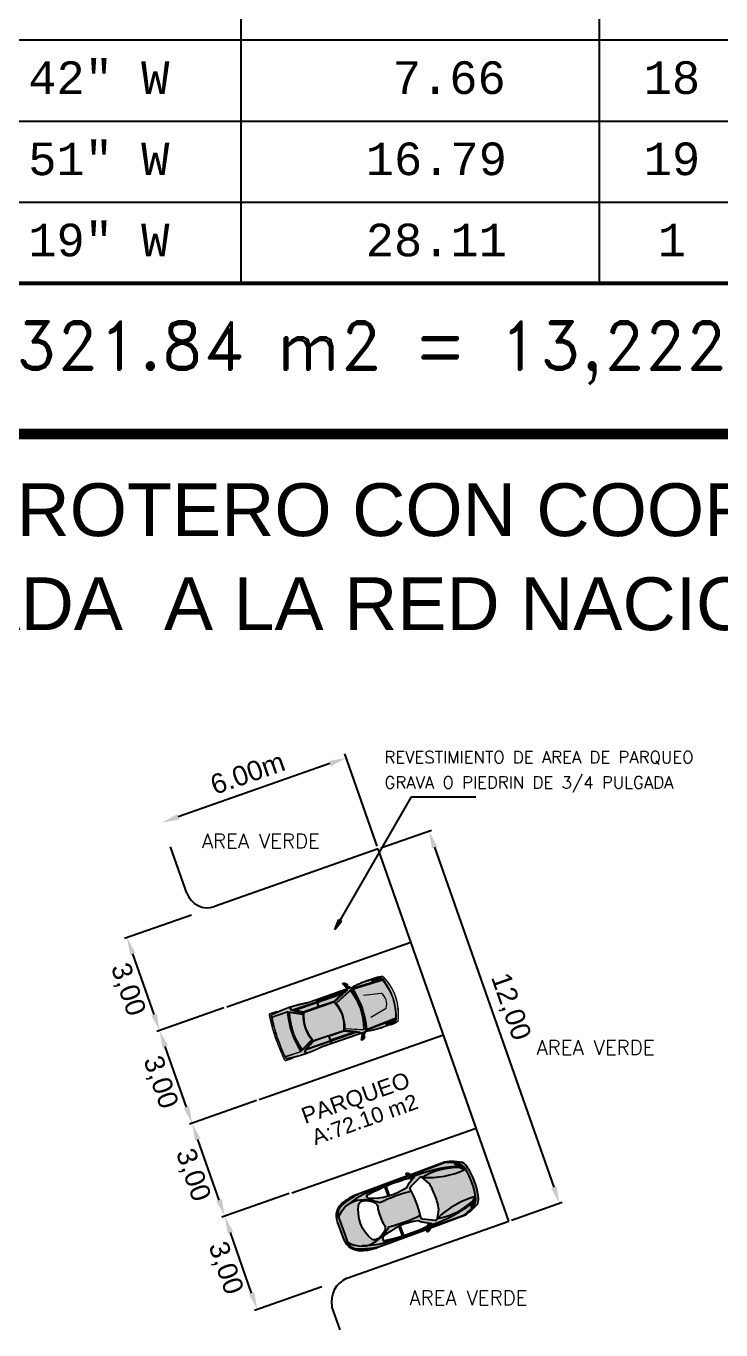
# Model space of a CAD drawing. Header units: millimetres. Extents: x 603733 to 1211550, y 1310999 to 2622648.
# Drawn here: x 604566.6 to 604596.5, y 1311079.4 to 1311135.4 of the extents above; entities that cross this region are included whole.
import ezdxf
from ezdxf.enums import TextEntityAlignment as Align

# ---------------------------------------------------------------- set-up
doc = ezdxf.new("R2010")
doc.units = ezdxf.units.MM
for name, color, linetype in [('acera', 8, 'Continuous'), ('BOULEVARD', 3, 'Continuous'), ('CVL_CUADCON', 1, 'Continuous'), ('CVL_CUADCON_LIN', 8, 'Continuous'), ('CVL_CUADCON_TIT', 1, 'Continuous'), ('CVL_CUADCON_TX', 2, 'Continuous'), ('P35', 3, 'Continuous')]:
    doc.layers.add(name, color=color, linetype=linetype)
doc.layers.add('CARRO', color=7, linetype='Continuous', lineweight=18)
doc.styles.add('HUECA1', font='HUECA1.shx')
doc.styles.add('MONOTXT4', font='MONOTXT4.shx')
doc.styles.add('PI', font='arial.ttf', dxfattribs={"height": 0.4})
doc.styles.add('PUNTOS PI', font='arial.ttf', dxfattribs={"height": 2.75})
doc.styles.add('ROMANS', font='ROMANS', dxfattribs={"height": 0.2})
doc.styles.get("Standard").update_dxf_attribs({"font": 'arial.ttf'})

# ---------------------------------------------------------------- blocks, each defined once
blk = doc.blocks.new('carro1')
at = {"layer": 'P35'}
for color, points in [(146, [(-0.795, 1.854), (-0.824, 1.862), (-0.858, 3.088), (-0.854, 3.397), (-0.854, 3.455), (-0.753, 3.861), (-0.675, 4.073), (-0.593, 4.178), (-0.477, 4.234), (-0.436, 4.237), (-0.544, 4.163), (-0.641, 3.988), (-0.72, 3.753), (-0.791, 3.47), (-0.809, 3.343), (-0.805, 3.175), (-0.817, 2.948), (-0.82, 2.713), (-0.813, 2.624), (-0.817, 2.616), (-0.82, 2.531), (-0.798, 1.941)]), (9, [(-0.85, 3.554), (-0.829, 3.715), (-0.78, 3.963), (-0.727, 4.075), (-0.647, 4.18), (-0.559, 4.25), (-0.472, 4.299), (-0.332, 4.327), (0.278, 4.327), (0.428, 4.31), (0.534, 4.275), (0.656, 4.177), (0.733, 4.079), (0.814, 3.834), (0.838, 3.715), (0.849, 3.62), (0.849, 3.596), (0.81, 3.708), (0.754, 3.946), (0.695, 4.1), (0.635, 4.173), (0.534, 4.236), (0.439, 4.261), (0.337, 4.261), (-0.437, 4.268), (-0.563, 4.222), (-0.643, 4.156), (-0.717, 4.058), (-0.752, 3.932), (-0.798, 3.792)]), (146, [(0.795, 1.854), (0.824, 1.862), (0.858, 3.088), (0.854, 3.397), (0.854, 3.455), (0.753, 3.861), (0.675, 4.073), (0.593, 4.178), (0.477, 4.234), (0.436, 4.237), (0.544, 4.163), (0.641, 3.988), (0.72, 3.753), (0.791, 3.47), (0.809, 3.343), (0.805, 3.175), (0.817, 2.948), (0.82, 2.713), (0.813, 2.624), (0.817, 2.616), (0.82, 2.531), (0.798, 1.941)]), (146, [(-0.765, 1.66), (-0.785, 1.474), (-0.777, 1.279), (-0.719, 0.785), (-0.652, 0.471), (-0.611, 0.321), (-0.549, 0.271), (-0.638, 0.54), (-0.685, 0.628), (-0.693, 0.852), (-0.701, 0.963), (-0.695, 1.247), (-0.666, 1.45), (-0.694, 1.488), (-0.686, 1.534), (-0.561, 1.796), (-0.49, 1.914), (-0.394, 1.924), (-0.417, 2.206), (-0.422, 2.428), (-0.413, 2.716), (-0.395, 2.924), (-0.471, 3.028), (-0.544, 3.124), (-0.599, 3.231), (-0.674, 3.439), (-0.703, 3.65), (-0.734, 3.659), (-0.786, 3.412), (-0.789, 3.078), (-0.78, 2.945), (-0.736, 3.21), (-0.683, 3.254), (-0.612, 3.201), (-0.568, 3.069), (-0.515, 2.875), (-0.471, 2.646), (-0.471, 2.496), (-0.489, 2.223), (-0.515, 2.064), (-0.515, 2.02), (-0.551, 1.959), (-0.595, 1.941), (-0.648, 1.844), (-0.718, 1.712), (-0.762, 1.65)]), (146, [(0.771, 1.66), (0.791, 1.474), (0.784, 1.279), (0.725, 0.785), (0.658, 0.471), (0.617, 0.321), (0.555, 0.271), (0.644, 0.54), (0.691, 0.628), (0.699, 0.852), (0.707, 0.963), (0.701, 1.247), (0.672, 1.45), (0.7, 1.488), (0.692, 1.534), (0.567, 1.796), (0.496, 1.914), (0.4, 1.924), (0.423, 2.206), (0.428, 2.428), (0.419, 2.716), (0.401, 2.924), (0.477, 3.028), (0.55, 3.124), (0.605, 3.231), (0.68, 3.439), (0.709, 3.65), (0.74, 3.659), (0.792, 3.412), (0.795, 3.078), (0.786, 2.945), (0.742, 3.21), (0.689, 3.254), (0.618, 3.201), (0.574, 3.069), (0.521, 2.875), (0.477, 2.646), (0.477, 2.496), (0.495, 2.223), (0.521, 2.064), (0.521, 2.02), (0.557, 1.959), (0.601, 1.941), (0.654, 1.844), (0.724, 1.712), (0.768, 1.65)]), (8, [(-0.49, 2.597), (-0.493, 2.617), (-0.794, 2.616), (-0.798, 2.597)]), (9, [(-0.859, 1.23), (-0.859, 0.662), (-0.835, 0.546), (-0.773, 0.375), (-0.685, 0.201), (-0.651, 0.146), (-0.581, 0.097), (-0.449, 0.057), (-0.077, 0.008), (0.131, 0.014), (0.333, 0.045), (0.522, 0.079), (0.629, 0.133), (0.7, 0.216), (0.828, 0.494), (0.852, 0.598), (0.855, 1.407), (0.846, 1.407), (0.855, 1.327), (0.858, 0.662), (0.825, 0.543), (0.709, 0.289), (0.599, 0.173), (0.421, 0.112), (0.153, 0.079), (-0.092, 0.075), (-0.385, 0.112), (-0.553, 0.143), (-0.639, 0.207), (-0.706, 0.283), (-0.798, 0.491), (-0.838, 0.579), (-0.859, 0.686), (-0.847, 1.248)]), (127, [(-0.666, 1.45), (-0.563, 1.184), (-0.497, 0.94), (-0.448, 0.645), (-0.432, 0.355), (-0.442, 0.128), (-0.253, 0.096), (0, 0.08), (0.163, 0.086), (0.322, 0.105), (0.442, 0.128), (0.432, 0.355), (0.458, 0.73), (0.519, 1.031), (0.599, 1.287), (0.666, 1.45), (0.545, 1.383), (0.423, 1.315), (0.213, 1.283), (0.059, 1.277), (-0.059, 1.277), (-0.337, 1.299), (-0.423, 1.315), (-0.545, 1.383)]), (30, [(-0.455, 0.13), (-0.528, 0.24), (-0.62, 0.314), (-0.69, 0.353), (-0.736, 0.381), (-0.706, 0.317), (-0.666, 0.265), (-0.614, 0.216), (-0.556, 0.182), (-0.51, 0.152), (-0.48, 0.143)]), (30, [(0.455, 0.13), (0.528, 0.24), (0.62, 0.314), (0.69, 0.353), (0.736, 0.381), (0.706, 0.317), (0.666, 0.265), (0.614, 0.216), (0.556, 0.182), (0.51, 0.152), (0.48, 0.143)])]:
    blk.add_hatch(color=color, dxfattribs=at).paths.add_polyline_path(points)
h = blk.add_hatch(color=127, dxfattribs=at)
h.paths.add_polyline_path([(-0.276, 3.037), (-0.322, 3.032), (-0.368, 3.037), (-0.396, 3.045), (-0.434, 3.064), (-0.465, 3.087), (-0.517, 3.15), (-0.568, 3.235), (-0.598, 3.303), (-0.625, 3.401), (-0.61, 3.496), (-0.583, 3.538), (-0.536, 3.565), (-0.395, 3.628), (-0.239, 3.674), (-0.097, 3.695), (0.036, 3.699), (0.189, 3.684), (0.323, 3.652), (0.447, 3.608), (0.529, 3.569), (0.583, 3.538), (0.622, 3.462), (0.627, 3.42), (0.61, 3.338), (0.568, 3.235), (0.52, 3.154), (0.467, 3.088), (0.42, 3.055), (0.368, 3.037), (0.346, 3.033), (0.322, 3.032), (0.282, 3.036), (0.257, 3.042), (0.229, 3.053), (0.205, 3.055), (0.12, 3.059), (-0.038, 3.062), (-0.145, 3.058), (-0.229, 3.053), (-0.254, 3.043)], flags=16)
h.paths.add_polyline_path([(-0.393, 1.915), (-0.189, 1.899), (0, 1.895), (0.232, 1.902), (0.393, 1.909), (0.392, 1.914), (0.42, 2.299), (0.414, 2.692), (0.395, 2.924), (0.544, 3.124), (0.599, 3.231), (0.674, 3.439), (0.703, 3.65), (0.686, 3.813), (0.632, 3.973), (0.582, 4.064), (0.503, 4.167), (0.405, 4.257), (-0.405, 4.257), (-0.491, 4.179), (-0.57, 4.082), (-0.658, 3.887), (-0.686, 3.813), (-0.703, 3.65), (-0.674, 3.439), (-0.599, 3.231), (-0.437, 2.974), (-0.395, 2.924), (-0.411, 2.742), (-0.417, 2.65), (-0.422, 2.417), (-0.413, 2.144), (-0.402, 1.997)])
h = blk.add_hatch(color=8, dxfattribs=at)
edge = h.paths.add_edge_path()
edge.add_line((-0.771, 1.819), (-0.734, 1.76))
edge.add_arc((-0.767, 1.739), 0.0391, -47.4347, 31.9191, ccw=False)
edge.add_arc((-0.746, 1.736), 0.0265, 168.0279, 281.917, ccw=False)
edge.add_line((-0.772, 1.742), (-0.801, 1.778))
edge.add_line((-0.801, 1.778), (-0.817, 1.76))
edge.add_arc((-0.847, 1.786), 0.0403, 221.1586, 318.8414, ccw=False)
edge.add_line((-0.878, 1.76), (-0.927, 1.809))
edge.add_arc((-0.874, 1.862), 0.0746, 163.8715, 224.9725, ccw=False)
edge.add_line((-0.946, 1.883), (-0.771, 1.819))
h = blk.add_hatch(color=146, dxfattribs=at)
h.paths.add_polyline_path([(-0.453, 0.18), (-0.536, 0.285), (-0.579, 0.376), (-0.654, 0.695), (-0.689, 1), (-0.662, 1.419), (-0.61, 1.253), (-0.527, 0.982), (-0.479, 0.721), (-0.457, 0.572), (-0.448, 0.424), (-0.44, 0.319), (-0.44, 0.206)])
h.paths.add_polyline_path([(-0.654, 0.367), (-0.75, 0.411), (-0.815, 0.581), (-0.837, 0.664), (-0.828, 1.065), (-0.828, 1.72), (-0.806, 1.75), (-0.793, 1.637), (-0.793, 1.201), (-0.754, 0.956), (-0.715, 0.729), (-0.697, 0.59), (-0.662, 0.437), (-0.627, 0.359)])
h = blk.add_hatch(color=146, dxfattribs=at)
h.paths.add_polyline_path([(0.453, 0.18), (0.536, 0.285), (0.579, 0.376), (0.654, 0.695), (0.689, 1), (0.662, 1.419), (0.61, 1.253), (0.527, 0.982), (0.479, 0.721), (0.457, 0.572), (0.448, 0.424), (0.44, 0.319), (0.44, 0.206)])
h.paths.add_polyline_path([(0.654, 0.367), (0.75, 0.411), (0.815, 0.581), (0.837, 0.664), (0.828, 1.065), (0.828, 1.72), (0.806, 1.75), (0.793, 1.637), (0.793, 1.201), (0.754, 0.956), (0.715, 0.729), (0.697, 0.59), (0.662, 0.437), (0.627, 0.359)])
h = blk.add_hatch(color=8, dxfattribs=at)
edge = h.paths.add_edge_path()
edge.add_line((0.771, 1.819), (0.734, 1.76))
edge.add_arc((0.767, 1.739), 0.0391, 508.0809, 587.4347)
edge.add_arc((0.746, 1.736), 0.0265, 258.083, 371.9721)
edge.add_line((0.772, 1.742), (0.801, 1.778))
edge.add_line((0.801, 1.778), (0.817, 1.76))
edge.add_arc((0.847, 1.786), 0.0403, 221.1586, 318.8414)
edge.add_line((0.878, 1.76), (0.927, 1.809))
edge.add_arc((0.874, 1.862), 0.0746, 315.0275, 376.1285)
edge.add_line((0.946, 1.883), (0.771, 1.819))
at = {"layer": 'P35', "color": 7}
for p, q in [((-0.801, 2.597), (-0.486, 2.597)), ((-0.801, 2.587), (-0.485, 2.587)), ((-0.8, 2.627), (-0.488, 2.627)), ((-0.8, 2.617), (-0.488, 2.617)), ((0.801, 2.587), (0.485, 2.587)), ((0.801, 2.597), (0.486, 2.597)), ((0.8, 2.627), (0.488, 2.627)), ((0.8, 2.617), (0.488, 2.617)), ((-0.607, 0.193), (-0.606, 0.192))]:
    blk.add_line(p, q, dxfattribs=at)
for points in [[(-0.865, 3.454, -0.04536), (-0.712, 4.041, -0.316238), (-0.405, 4.257), (0, 4.257), (0.405, 4.257, -0.316238), (0.712, 4.041, -0.04536), (0.865, 3.454, -0.995785)], [(-0.712, 4.041, 0.134107), (-0.787, 3.96, 0.076542), (-0.865, 3.454), (-0.865, 1.853, 0.085317)], [(-0.787, 3.96, -0.339592), (-0.293, 4.34), (0, 4.34), (0.293, 4.34, -0.339592), (0.787, 3.96, -1.295903)], [(-0.405, 4.257, 0.307984), (-0.674, 3.439, 0.021458), (-0.599, 3.231, 0.089138), (-0.471, 3.028, 0.076147), (-0.395, 2.924, 0.055297), (-0.393, 1.909, 0.055323)], [(0.405, 4.257, -0.307984), (0.674, 3.439, -0.021458), (0.599, 3.231, -0.089138), (0.471, 3.028, -0.076147), (0.395, 2.924, -0.055297), (0.393, 1.909, -0.055323)], [(0.865, 1.853), (0.865, 3.454, 0.076542), (0.787, 3.96, 0.134107), (0.712, 4.041)], [(-0.806, 2.442), (-0.806, 3.237, -0.076793), (-0.658, 3.887, -3.166947)], [(0.806, 2.442), (0.806, 3.237, 0.076793), (0.658, 3.887, 3.166947)], [(-0.765, 1.66), (-0.608, 1.931, -0.122145), (-0.549, 1.993, 0.205815), (-0.53, 2.019, 0.151874), (-0.626, 3.207, 0.290836), (-0.739, 3.222, 0.061376), (-0.783, 1.823)], [(0.765, 1.66), (0.608, 1.931, 0.122145), (0.549, 1.993, -0.205815), (0.53, 2.019, -0.151874), (0.626, 3.207, -0.290836), (0.739, 3.222, -0.061376), (0.783, 1.823)], [(-0.865, 3.115, 0.005985), (-0.835, 2.058), (-0.837, 1.843, 0.082522)], [(0.837, 1.843), (0.835, 2.058, 0.005985), (0.865, 3.115)], [(-0.865, 1.75), (-0.865, 0.659, 0.085317), (-0.781, 0.369), (-0.67, 0.141, 0.150666), (-0.454, 0.048, 0.106558), (0.454, 0.048, 0.150666), (0.67, 0.141), (0.781, 0.369, 0.085317), (0.865, 0.659), (0.865, 1.75, 0.076542)], [(-0.838, 1.747), (-0.85, 0.661, 0.082522), (-0.746, 0.386), (-0.744, 0.382, 0.28772), (-0.442, 0.128, 0.107642), (0.442, 0.128, 0.28772), (0.744, 0.382), (0.746, 0.386, 0.082522), (0.85, 0.661), (0.838, 1.747, 0.005985)], [(-0.775, 1.745, 0.003758), (-0.765, 1.66)], [(0.775, 1.745, -0.003758), (0.765, 1.66)]]:
    blk.add_lwpolyline(points, format="xyb", dxfattribs=at)
for points in [[(0.583, 3.538, -0.244234), (0.621, 3.376, -0.10952), (0.486, 3.109, -0.34796), (0.229, 3.053, 0.037334), (-0.229, 3.053, -0.34796), (-0.486, 3.109, -0.10952), (-0.621, 3.376, -0.244234), (-0.583, 3.538, -0.276546)], [(-0.771, 1.819), (-0.734, 1.76, -0.360781), (-0.741, 1.71, -0.542329), (-0.772, 1.742), (-0.801, 1.778), (-0.817, 1.76, -0.454056), (-0.878, 1.76), (-0.927, 1.809, -0.273105), (-0.946, 1.883)], [(-0.45, 1.921, 0.328475), (-0.519, 1.884), (-0.686, 1.534, 0.439617), (-0.666, 1.45), (-0.423, 1.315, 0.06084), (0, 1.277, 0.06084), (0.423, 1.315), (0.666, 1.45, 0.439617), (0.686, 1.534), (0.519, 1.884, 0.328475), (0.45, 1.921, -0.057395)], [(0.771, 1.819), (0.734, 1.76, 0.360781), (0.741, 1.71, 0.542329), (0.772, 1.742), (0.801, 1.778), (0.817, 1.76, 0.454056), (0.878, 1.76), (0.927, 1.809, 0.273105), (0.946, 1.883)]]:
    blk.add_lwpolyline(points, format="xyb", close=True, dxfattribs=at)
for centre, radius, start, end in [((3.67, 1.558), 4.456, 177.4786, 196.1176), ((-3.67, 1.558), 4.456, 343.8824, 2.5214), ((1.381, 1.057), 2.084, 169.1317, 202.1569), ((-3.112, 0.355), 2.68, 355.1298, 24.1159), ((3.112, 0.355), 2.68, 155.8841, 184.8702), ((-1.381, 1.057), 2.084, 337.8431, 10.8683), ((-0.901, -0.105), 0.515, 26.8399, 72.4584), ((0.901, -0.105), 0.515, 107.5416, 153.1601)]:
    blk.add_arc(centre, radius, start, end, dxfattribs=at)
blk = doc.blocks.new('A$C03F432A0')
at = {"layer": 'CARRO'}
h = blk.add_hatch(color=256, dxfattribs=at)
h.set_gradient(color1=(110, 110, 110), color2=(237, 237, 237), one_color=1, tint=0.93, name='SPHERICAL')
h.paths.add_polyline_path([(10.752, 8.853, 0.179944), (10.67, 8.643, -0.113297), (10.71, 8.894, -0.116156), (11.422, 9.066, -0.115969), (12.134, 8.902), (12.134, 8.902, -0.113297), (12.178, 8.651, -0.000135), (12.178, 8.651, 0.180082), (12.093, 8.86, 0.092939), (11.422, 8.982, 0.092939)])
h = blk.add_hatch(color=256, dxfattribs=at)
h.set_gradient(color1=(250, 246, 5), color2=(255, 254, 240), one_color=1, tint=0.97, name='SPHERICAL')
h.paths.add_polyline_path([(10.756, 8.637, 0.144872), (10.74, 8.668, 0.391406), (10.725, 8.669, 0.188365), (10.706, 8.639, -0.083561), (10.73, 8.761, -0.165877), (10.752, 8.785), (10.766, 8.788)])
h = blk.add_hatch(color=256, dxfattribs=at)
h.set_gradient(color1=(51, 135, 215), color2=(217, 233, 247), one_color=1, tint=0.91, name='SPHERICAL')
h.paths.add_polyline_path([(10.788, 7.917, -0.117513), (12.074, 7.931), (12.03, 8.864, 0.177138), (10.817, 8.855)])
h = blk.add_hatch(color=256, dxfattribs=at)
h.set_gradient(color1=(250, 246, 5), color2=(255, 254, 240), one_color=1, tint=0.97, name='SPHERICAL')
h.paths.add_polyline_path([(12.094, 8.638, -0.144872), (12.11, 8.669, -0.391406), (12.125, 8.67, -0.188365), (12.144, 8.64, 0.083561), (12.12, 8.762, 0.165877), (12.098, 8.786), (12.084, 8.789)])
h = blk.add_hatch(color=256, dxfattribs=at)
h.set_gradient(color1=(51, 135, 215), one_color=1, tint=1, name='SPHERICAL')
h.paths.add_polyline_path([(10.724, 7.722), (10.77, 7.722), (10.983, 7.247, -0.219951), (11.883, 7.251), (12.044, 7.599), (12.093, 7.687), (12.128, 7.687), (12.128, 7.94, 0.037404), (12.164, 8.427), (12.165, 8.543, -0.747961), (12.078, 8.55), (12.11, 7.869, 0.15127), (10.743, 7.859), (10.771, 8.541, -0.665118), (10.688, 8.543), (10.689, 8.427, 0.037404), (10.724, 7.94)])
h.paths.add_polyline_path([(10.782, 7.826, -0.165981), (12.077, 7.831), (11.845, 7.284, 0.189647), (11.019, 7.281)], flags=16)
h = blk.add_hatch(color=256, dxfattribs=at)
h.set_gradient(color1=(250, 246, 5), color2=(255, 254, 240), one_color=1, tint=0.97, name='SPHERICAL')
h.paths.add_polyline_path([(10.747, 8.554, -0.587503), (10.711, 8.554, -0.147486), (10.707, 8.598, 0.772926), (10.751, 8.598, -0.147486)])
h = blk.add_hatch(color=256, dxfattribs=at)
h.set_gradient(color1=(253, 124, 146), color2=(254, 220, 226), one_color=1, tint=0.93, name='SPHERICAL')
h.paths.add_polyline_path([(10.756, 8.637, 0.429703), (10.706, 8.639, -0.188943), (10.725, 8.669, -0.388639), (10.74, 8.668, -0.144872)])
h = blk.add_hatch(color=256, dxfattribs=at)
h.set_gradient(color1=(253, 124, 146), color2=(254, 220, 226), one_color=1, tint=0.93, name='SPHERICAL')
edge = h.paths.add_edge_path()
edge.add_ellipse((10.729, 8.608), major_axis=(0, 0.0204), ratio=0.780308, start_angle=0, end_angle=360, ccw=False)
h = blk.add_hatch(color=256, dxfattribs=at)
h.set_gradient(color1=(253, 124, 146), color2=(254, 220, 226), one_color=1, tint=0.93, name='SPHERICAL')
h.paths.add_polyline_path([(12.094, 8.638, -0.429703), (12.144, 8.64, 0.188943), (12.125, 8.67, 0.388639), (12.11, 8.669, 0.144872)])
h = blk.add_hatch(color=256, dxfattribs=at)
h.set_gradient(color1=(250, 246, 5), color2=(255, 254, 240), one_color=1, tint=0.97, name='SPHERICAL')
h.paths.add_polyline_path([(12.103, 8.555, 0.587503), (12.14, 8.555, 0.147486), (12.143, 8.599, -0.772926), (12.099, 8.599, 0.147486)])
h = blk.add_hatch(color=256, dxfattribs=at)
h.set_gradient(color1=(253, 124, 146), color2=(254, 220, 226), one_color=1, tint=0.93, name='SPHERICAL')
edge = h.paths.add_edge_path()
edge.add_ellipse((12.121, 8.609), major_axis=(0, 0.0204), ratio=0.780308, start_angle=0, end_angle=360)
h = blk.add_hatch(color=8, dxfattribs=at)
edge = h.paths.add_edge_path()
edge.add_line((10.69, 7.731), (10.721, 7.795))
edge.add_arc((10.685, 7.812), 0.0394, 693.9499, 773.3037)
edge.add_arc((10.706, 7.817), 0.0268, 443.952, 557.8411)
edge.add_line((10.68, 7.809), (10.655, 7.77))
edge.add_line((10.655, 7.77), (10.637, 7.786))
edge.add_arc((10.61, 7.756), 0.0406, 407.0276, 504.7104)
edge.add_line((10.576, 7.78), (10.532, 7.725))
edge.add_arc((10.59, 7.678), 0.0753, 500.8965, 561.9975)
edge.add_line((10.521, 7.649), (10.69, 7.731))
h = blk.add_hatch(color=256, dxfattribs=at)
h.set_gradient(color1=(51, 135, 215), color2=(76, 150, 220), one_color=1, tint=0.58, name='SPHERICAL')
h.paths.add_polyline_path([(10.739, 6.761), (10.792, 6.761), (10.794, 7.615), (10.753, 7.698), (10.729, 7.698)])
h = blk.add_hatch(color=256, dxfattribs=at)
h.set_gradient(color1=(195, 230, 254), one_color=1, tint=1, name='CYLINDER')
h.paths.add_polyline_path([(11.03, 7.293, -0.178383), (11.839, 7.295), (12.047, 7.805, 0.287112), (12.022, 7.837, 0.1586), (10.833, 7.829, 0.286492), (10.807, 7.797)])
h = blk.add_hatch(color=256, dxfattribs=at)
h.set_gradient(color1=(51, 135, 215), color2=(76, 150, 220), one_color=1, tint=0.58, name='SPHERICAL')
h.paths.add_polyline_path([(12.071, 6.771), (12.135, 6.774), (12.13, 7.664), (12.104, 7.664), (12.064, 7.596)])
h = blk.add_hatch(color=8, dxfattribs=at)
edge = h.paths.add_edge_path()
edge.add_line((12.171, 7.731), (12.14, 7.795))
edge.add_arc((12.175, 7.812), 0.0394, -233.3037, -153.9499, ccw=False)
edge.add_arc((12.154, 7.817), 0.0268, -17.8411, 96.048, ccw=False)
edge.add_line((12.18, 7.809), (12.205, 7.77))
edge.add_line((12.205, 7.77), (12.223, 7.786))
edge.add_arc((12.251, 7.756), 0.0406, 35.2896, 132.9724, ccw=False)
edge.add_line((12.284, 7.78), (12.328, 7.725))
edge.add_arc((12.27, 7.678), 0.0753, -21.9975, 39.1035, ccw=False)
edge.add_line((12.34, 7.649), (12.171, 7.731))
h = blk.add_hatch(color=256, dxfattribs=at)
h.set_gradient(color1=(195, 230, 254), one_color=1, tint=1)
h.paths.add_polyline_path([(10.824, 6.765), (10.95, 6.765), (10.946, 7.243), (10.824, 7.502)])
h = blk.add_hatch(color=256, dxfattribs=at)
h.set_gradient(color1=(51, 135, 215), color2=(238, 245, 252), one_color=1, tint=0.96, name='CYLINDER')
h.paths.add_polyline_path([(10.987, 6.259, 0.101169), (11.44, 6.165, 0.098906), (11.885, 6.265), (11.885, 7.242, 0.098789), (11.434, 7.338, 0.108512), (10.98, 7.233)])
h = blk.add_hatch(color=256, dxfattribs=at)
h.set_gradient(color1=(195, 230, 254), one_color=1, tint=1)
h.paths.add_polyline_path([(11.91, 6.767), (12.041, 6.767), (12.033, 7.501), (11.91, 7.245)])
h = blk.add_hatch(color=256, dxfattribs=at)
h.set_gradient(color1=(51, 135, 215), color2=(76, 150, 220), one_color=1, tint=0.58, name='SPHERICAL')
h.paths.add_polyline_path([(10.699, 5.958), (10.73, 5.923), (10.765, 5.923), (10.793, 5.954), (10.793, 6.734), (10.733, 6.734), (10.736, 6.436, 0.034741)])
h = blk.add_hatch(color=256, dxfattribs=at)
h.set_gradient(color1=(195, 230, 254), one_color=1, tint=1)
h.paths.add_polyline_path([(10.835, 6.049), (10.951, 6.25), (10.951, 6.734), (10.825, 6.734)])
h = blk.add_hatch(color=256, dxfattribs=at)
h.set_gradient(color1=(195, 230, 254), one_color=1, tint=1)
h.paths.add_polyline_path([(11.909, 6.261), (12.053, 6.009), (12.046, 6.744), (11.909, 6.744)])
h = blk.add_hatch(color=256, dxfattribs=at)
h.set_gradient(color1=(51, 135, 215), color2=(76, 150, 220), one_color=1, tint=0.58, name='SPHERICAL')
h.paths.add_polyline_path([(12.076, 5.964), (12.11, 5.928), (12.148, 5.928), (12.181, 5.968), (12.175, 6.143, 0.030672), (12.134, 6.45), (12.134, 6.742), (12.074, 6.739)])
h = blk.add_hatch(color=256, dxfattribs=at)
h.set_gradient(color1=(51, 135, 215), one_color=1, tint=1, name='SPHERICAL')
h.paths.add_polyline_path([(12.183, 5.936), (12.156, 5.907), (12.103, 5.907), (12.059, 5.947), (11.892, 6.244), (11.866, 6.231), (12.068, 5.833, -0.066722), (11.436, 5.746, -0.066024), (10.811, 5.826), (11.005, 6.216), (10.979, 6.228), (10.815, 5.942), (10.777, 5.899), (10.717, 5.899), (10.698, 5.917, 0.028293), (10.716, 5.523), (10.742, 5.319, 0.304518), (10.774, 5.292), (10.8, 5.29), (10.795, 5.807, 0.12797), (12.083, 5.808), (12.083, 5.294), (12.111, 5.298, 0.280749), (12.138, 5.323, 0.017623), (12.177, 5.751)])
h = blk.add_hatch(color=256, dxfattribs=at)
h.set_gradient(color1=(195, 230, 254), one_color=1, tint=1)
h.paths.add_polyline_path([(10.843, 5.844, 0.134496), (12.029, 5.848), (11.846, 6.218, -0.182612), (11.023, 6.207)])
h = blk.add_hatch(color=256, dxfattribs=at)
h.set_gradient(color1=(51, 135, 215), color2=(212, 230, 247), one_color=1, tint=0.9, name='SPHERICAL')
h.paths.add_polyline_path([(10.814, 5.29, 0.063439), (12.069, 5.292), (12.069, 5.783, -0.118272), (10.811, 5.782)])
h = blk.add_hatch(color=256, dxfattribs=at)
h.set_gradient(color1=(110, 110, 110), color2=(237, 237, 237), one_color=1, tint=0.93, name='SPHERICAL')
h.paths.add_polyline_path([(10.731, 5.235, -0.000001), (10.731, 5.235, 0.029249), (11.44, 5.197, 0.029523), (12.155, 5.243, 0.384661), (12.198, 5.284, 0.075304), (12.178, 5.528), (12.155, 5.328, -0.347811), (12.112, 5.285, -0.031351), (11.439, 5.239, -0.031037), (10.773, 5.277, -0.348149), (10.73, 5.32), (10.705, 5.52, 0.075312), (10.687, 5.275, 0.384387)])
at = {"lineweight": 35}
for p, q in [((10.729, 7.698), (10.753, 7.698)), ((10.739, 6.761), (10.729, 7.698)), ((10.753, 7.698), (10.794, 7.615)), ((10.794, 7.615), (10.792, 6.761)), ((10.792, 6.761), (10.739, 6.761))]:
    blk.add_line(p, q, dxfattribs=at)
for centre, radius, start, end in [((10.781, 8.58), 0.0795, 150.0386, 198.709), ((10.729, 8.566), 0.0256, 206.1491, 333.8509), ((10.729, 8.612), 0.0181, 19.3282, 156.1603), ((10.678, 8.58), 0.078, 340.8643, 29.4697), ((12.172, 8.581), 0.078, 150.5303, 199.1357), ((12.121, 8.567), 0.0256, 206.1491, 333.8509), ((12.121, 8.613), 0.0181, 23.8397, 160.6718), ((12.069, 8.581), 0.0795, 341.291, 29.9614)]:
    blk.add_arc(centre, radius, start, end, dxfattribs=at)
at = {"layer": 'CARRO', "color": 0}
for p, q in [((10.676, 8.771), (10.67, 8.652)), ((10.67, 8.652), (10.692, 8.755)), ((10.71, 8.894), (10.676, 8.771)), ((10.692, 8.755), (10.757, 8.86)), ((10.757, 8.86), (10.895, 8.902)), ((10.788, 7.917), (10.817, 8.855)), ((12.03, 8.864), (12.074, 7.931)), ((12.154, 8.763), (12.093, 8.86)), ((12.17, 8.779), (12.134, 8.902)), ((12.177, 8.659), (12.154, 8.763)), ((12.178, 8.651), (12.17, 8.779)), ((10.688, 8.543), (10.698, 8.183)), ((10.743, 7.859), (10.771, 8.541)), ((11.057, 8.148), (11.171, 8.679)), ((11.057, 8.148), (11.171, 8.679)), ((11.057, 8.148), (11.171, 8.679)), ((11.768, 8.148), (11.654, 8.679)), ((11.768, 8.148), (11.654, 8.679)), ((11.768, 8.148), (11.654, 8.679)), ((12.078, 8.55), (12.11, 7.869)), ((12.153, 8.185), (12.165, 8.543)), ((10.698, 8.183), (10.724, 7.94)), ((12.128, 7.94), (12.153, 8.185)), ((10.724, 7.94), (10.724, 7.722)), ((10.724, 7.722), (10.77, 7.722)), ((10.729, 7.698), (10.753, 7.698)), ((10.739, 6.761), (10.729, 7.698)), ((10.753, 7.698), (10.794, 7.615)), ((10.77, 7.722), (10.983, 7.247)), ((11.019, 7.281), (10.782, 7.826)), ((10.794, 7.615), (10.793, 6.761)), ((11.03, 7.293), (10.807, 7.797)), ((11.839, 7.295), (12.047, 7.805)), ((12.077, 7.831), (11.845, 7.284)), ((11.883, 7.251), (12.093, 7.687)), ((12.064, 7.596), (12.104, 7.664)), ((12.071, 6.771), (12.064, 7.596)), ((12.093, 7.687), (12.128, 7.687)), ((12.104, 7.664), (12.13, 7.664)), ((12.128, 7.687), (12.128, 7.94)), ((12.13, 7.664), (12.135, 6.774)), ((10.824, 7.502), (10.946, 7.243)), ((10.824, 6.765), (10.824, 7.502)), ((10.946, 7.243), (10.946, 6.765)), ((10.987, 6.269), (10.98, 7.233)), ((11.885, 6.265), (11.885, 7.242)), ((11.91, 7.245), (12.033, 7.501)), ((11.91, 6.767), (11.91, 7.245)), ((12.033, 7.501), (12.033, 6.767)), ((10.793, 6.761), (10.739, 6.76)), ((10.792, 6.761), (10.739, 6.761)), ((10.946, 6.765), (10.824, 6.765)), ((12.033, 6.767), (11.91, 6.767)), ((12.135, 6.774), (12.071, 6.771)), ((10.709, 6.198), (10.736, 6.436)), ((10.736, 6.734), (10.793, 6.734)), ((10.736, 6.436), (10.736, 6.734)), ((10.793, 6.734), (10.793, 5.954)), ((10.951, 6.734), (10.825, 6.732)), ((10.825, 6.732), (10.835, 6.049)), ((10.951, 6.25), (10.951, 6.734)), ((11.909, 6.744), (11.909, 6.261)), ((12.046, 6.744), (11.909, 6.744)), ((12.053, 6.009), (12.046, 6.744)), ((12.076, 6.739), (12.134, 6.739)), ((12.076, 5.964), (12.076, 6.739)), ((12.134, 6.739), (12.134, 6.45)), ((12.134, 6.45), (12.16, 6.297)), ((10.699, 5.958), (10.709, 6.198)), ((10.73, 5.923), (10.699, 5.958)), ((11.005, 6.215), (10.811, 5.826)), ((10.815, 5.942), (10.979, 6.228)), ((10.835, 6.049), (10.951, 6.25)), ((10.843, 5.844), (11.023, 6.207)), ((10.979, 6.228), (11.005, 6.215)), ((12.029, 5.848), (11.846, 6.218)), ((11.892, 6.244), (11.866, 6.231)), ((11.866, 6.231), (12.068, 5.833)), ((12.059, 5.947), (11.892, 6.244)), ((11.909, 6.261), (12.053, 6.009)), ((12.11, 5.928), (12.076, 5.964)), ((12.181, 5.968), (12.148, 5.928)), ((12.16, 6.297), (12.175, 6.143)), ((12.175, 6.143), (12.181, 5.968)), ((10.698, 5.917), (10.717, 5.899)), ((10.701, 5.719), (10.698, 5.917)), ((10.742, 5.319), (10.701, 5.719)), ((10.717, 5.899), (10.779, 5.899)), ((10.762, 5.923), (10.73, 5.923)), ((10.793, 5.954), (10.762, 5.923)), ((10.779, 5.899), (10.815, 5.942)), ((10.8, 5.29), (10.796, 5.807)), ((11.121, 5.766), (10.811, 5.826)), ((10.814, 5.29), (10.811, 5.782)), ((11.436, 5.746), (11.121, 5.766)), ((11.755, 5.769), (11.436, 5.746)), ((12.068, 5.833), (11.755, 5.769)), ((12.103, 5.907), (12.059, 5.947)), ((12.069, 5.292), (12.069, 5.783)), ((12.083, 5.294), (12.083, 5.808)), ((12.156, 5.907), (12.103, 5.907)), ((12.148, 5.928), (12.11, 5.928)), ((12.138, 5.323), (12.177, 5.751)), ((12.18, 5.933), (12.156, 5.907)), ((12.177, 5.751), (12.18, 5.843)), ((12.18, 5.843), (12.18, 5.933)), ((10.687, 5.401), (10.704, 5.52)), ((10.687, 5.275), (10.687, 5.401)), ((10.701, 5.247), (10.687, 5.275)), ((10.731, 5.235), (10.701, 5.247)), ((10.704, 5.52), (10.717, 5.42)), ((11.085, 5.206), (10.731, 5.235)), ((11.44, 5.197), (11.085, 5.206)), ((11.798, 5.209), (11.44, 5.197)), ((12.155, 5.243), (11.798, 5.209)), ((12.184, 5.255), (12.155, 5.243)), ((12.18, 5.518), (12.159, 5.359)), ((12.178, 5.528), (12.199, 5.414)), ((12.196, 5.285), (12.184, 5.255)), ((12.199, 5.414), (12.196, 5.285))]:
    blk.add_line(p, q, dxfattribs=at)
at = {"layer": 'CARRO'}
for p, q in [((10.752, 8.785), (10.766, 8.788)), ((10.756, 8.637), (10.766, 8.788)), ((10.758, 8.827), (10.777, 8.834)), ((10.765, 8.847), (10.784, 8.853)), ((10.777, 8.834), (10.765, 8.551)), ((10.784, 8.853), (10.771, 8.541)), ((10.788, 7.917), (10.817, 8.855)), ((12.074, 7.931), (12.03, 8.864)), ((12.064, 8.854), (12.078, 8.55)), ((12.088, 8.847), (12.064, 8.854)), ((12.074, 8.834), (12.085, 8.551)), ((12.092, 8.827), (12.074, 8.834)), ((12.098, 8.786), (12.084, 8.789)), ((12.094, 8.638), (12.084, 8.789)), ((10.687, 8.659), (10.688, 8.543)), ((10.689, 8.427), (10.688, 8.543)), ((10.689, 8.427), (10.688, 8.543)), ((10.694, 8.547), (10.694, 8.629)), ((10.771, 8.541), (10.743, 7.859)), ((10.771, 8.541), (10.743, 7.859)), ((12.078, 8.55), (12.11, 7.869)), ((12.078, 8.55), (12.11, 7.869)), ((12.157, 8.547), (12.157, 8.629)), ((12.164, 8.427), (12.165, 8.543)), ((12.164, 8.427), (12.165, 8.543)), ((12.166, 8.659), (12.165, 8.543)), ((10.724, 7.722), (10.724, 7.94)), ((10.724, 7.722), (10.724, 7.94)), ((10.77, 7.722), (10.724, 7.722)), ((10.77, 7.722), (10.724, 7.722)), ((10.729, 7.698), (10.753, 7.698)), ((10.739, 6.761), (10.729, 7.698)), ((10.753, 7.698), (10.794, 7.615)), ((10.983, 7.247), (10.77, 7.722)), ((10.983, 7.247), (10.77, 7.722)), ((10.794, 7.615), (10.792, 6.761)), ((11.03, 7.293), (10.807, 7.797)), ((11.839, 7.295), (12.047, 7.805)), ((12.044, 7.599), (11.883, 7.251)), ((12.044, 7.599), (11.883, 7.251)), ((12.093, 7.687), (12.044, 7.599)), ((12.093, 7.687), (12.044, 7.599)), ((12.104, 7.664), (12.064, 7.596)), ((12.064, 7.596), (12.071, 6.771)), ((12.128, 7.687), (12.093, 7.687)), ((12.128, 7.687), (12.093, 7.687)), ((12.099, 7.677), (12.141, 7.677)), ((12.13, 7.664), (12.104, 7.664)), ((12.128, 7.687), (12.128, 7.94)), ((12.128, 7.687), (12.128, 7.94)), ((12.13, 7.664), (12.13, 7.664)), ((12.135, 6.774), (12.13, 7.664)), ((10.824, 7.502), (10.946, 7.243)), ((10.824, 6.765), (10.824, 7.502)), ((10.946, 7.243), (10.95, 6.765)), ((10.987, 6.259), (10.98, 7.233)), ((11.885, 7.242), (11.885, 6.265)), ((11.91, 7.245), (12.033, 7.501)), ((11.91, 6.767), (11.91, 7.245)), ((12.033, 7.501), (12.041, 6.767)), ((10.792, 6.761), (10.739, 6.761)), ((10.95, 6.765), (10.824, 6.765)), ((12.041, 6.767), (11.91, 6.767)), ((12.071, 6.771), (12.135, 6.774)), ((10.733, 6.734), (10.736, 6.436)), ((10.793, 6.734), (10.733, 6.734)), ((10.793, 5.954), (10.793, 6.734)), ((10.825, 6.734), (10.951, 6.734)), ((10.835, 6.049), (10.825, 6.734)), ((10.951, 6.734), (10.951, 6.25)), ((12.046, 6.744), (11.909, 6.744)), ((11.909, 6.744), (11.909, 6.261)), ((12.053, 6.009), (12.046, 6.744)), ((12.074, 6.739), (12.134, 6.742)), ((12.076, 5.964), (12.074, 6.739)), ((12.134, 6.742), (12.134, 6.45)), ((10.699, 5.958), (10.73, 5.923)), ((10.815, 5.942), (10.979, 6.228)), ((10.829, 5.84), (11.019, 6.221)), ((10.951, 6.25), (10.835, 6.049)), ((10.843, 5.844), (11.023, 6.207)), ((11.005, 6.216), (10.979, 6.228)), ((12.029, 5.848), (11.846, 6.218)), ((12.047, 5.843), (11.852, 6.233)), ((11.892, 6.244), (11.866, 6.231)), ((11.892, 6.244), (12.059, 5.947)), ((11.909, 6.261), (12.053, 6.009)), ((12.076, 5.964), (12.11, 5.928)), ((12.148, 5.928), (12.181, 5.968)), ((12.181, 5.968), (12.175, 6.143)), ((10.698, 5.917), (10.717, 5.899)), ((10.717, 5.899), (10.777, 5.899)), ((10.73, 5.923), (10.765, 5.923)), ((10.765, 5.923), (10.793, 5.954)), ((10.777, 5.899), (10.815, 5.942)), ((10.795, 5.807), (10.8, 5.29)), ((10.814, 5.29), (10.811, 5.782)), ((12.059, 5.947), (12.103, 5.907)), ((12.069, 5.292), (12.069, 5.783)), ((12.083, 5.294), (12.083, 5.808)), ((12.103, 5.907), (12.156, 5.907)), ((12.11, 5.928), (12.148, 5.928)), ((12.156, 5.907), (12.183, 5.936)), ((12.183, 5.936), (12.177, 5.751)), ((10.73, 5.319), (10.705, 5.52)), ((10.742, 5.319), (10.716, 5.523)), ((10.8, 5.29), (10.778, 5.291)), ((12.111, 5.298), (12.083, 5.294)), ((12.155, 5.327), (12.178, 5.528))]:
    blk.add_line(p, q, dxfattribs=at)
at = {"layer": 'CARRO', "linetype": 'Continuous'}
for p, q in [((10.758, 7.879), (10.796, 8.869)), ((12.098, 7.886), (12.052, 8.875)), ((10.67, 8.643), (10.67, 8.559)), ((10.67, 8.559), (10.671, 8.391)), ((12.178, 8.651), (12.178, 8.567)), ((12.178, 8.567), (12.179, 8.4)), ((10.724, 6.454), (10.715, 7.921)), ((10.758, 7.711), (10.717, 7.711)), ((10.801, 7.628), (10.758, 7.711)), ((10.782, 7.826), (11.019, 7.281)), ((10.782, 7.826), (11.019, 7.281)), ((10.801, 7.628), (10.97, 7.252)), ((12.077, 7.831), (11.845, 7.284)), ((12.077, 7.831), (11.845, 7.284)), ((12.055, 7.599), (11.892, 7.257)), ((12.055, 7.599), (12.099, 7.677)), ((12.148, 6.462), (12.14, 7.929)), ((11.895, 6.754), (12.063, 6.755)), ((12.061, 6.755), (12.146, 6.759)), ((12.061, 6.755), (12.067, 5.959)), ((10.806, 6.748), (10.722, 6.751)), ((10.973, 6.749), (10.806, 6.748)), ((10.81, 5.952), (10.806, 6.748)), ((10.973, 6.749), (10.976, 6.246)), ((10.976, 6.246), (10.81, 5.952)), ((11.005, 6.216), (10.811, 5.826)), ((11.866, 6.231), (12.068, 5.833)), ((11.898, 6.251), (12.067, 5.959)), ((12.067, 5.959), (12.109, 5.917)), ((12.151, 5.918), (12.19, 5.961)), ((10.727, 5.91), (10.691, 5.947)), ((10.768, 5.91), (10.727, 5.91)), ((10.81, 5.952), (10.768, 5.91)), ((12.109, 5.917), (12.151, 5.918))]:
    blk.add_line(p, q, dxfattribs=at)
at = {"layer": 'CARRO', "color": 7}
for p, q in [((10.521, 7.649), (10.69, 7.731)), ((10.576, 7.78), (10.532, 7.725)), ((10.655, 7.77), (10.637, 7.786)), ((10.68, 7.809), (10.655, 7.77)), ((10.69, 7.731), (10.721, 7.795)), ((12.171, 7.731), (12.14, 7.795)), ((12.34, 7.649), (12.171, 7.731)), ((12.18, 7.809), (12.205, 7.77)), ((12.205, 7.77), (12.223, 7.786)), ((12.284, 7.78), (12.328, 7.725))]:
    blk.add_line(p, q, dxfattribs=at)
at = {"layer": 'CARRO', "color": 0, "linetype": 'Continuous', "ltscale": 0.1}
for p, q in [((10.806, 6.748), (10.806, 7.617)), ((12.061, 6.755), (12.055, 7.599)), ((10.973, 6.749), (10.97, 7.252)), ((11.898, 6.251), (11.892, 7.257))]:
    blk.add_line(p, q, dxfattribs=at)
at = {"layer": 'CARRO', "linetype": 'Continuous'}
for centre, radius, start, end in [((11.238, 8.68), 0.57, 157.9282, 183.7774), ((11.238, 8.68), 0.57, 157.9282, 183.7774), ((10.993, 8.637), 0.324, 138.116, 178.9128), ((10.993, 8.636), 0.324, 138.116, 178.9128), ((11.43, 7.469), 1.597, 90.2952, 116.7972), ((11.43, 7.468), 1.597, 90.2952, 116.7972), ((11.432, 7.132), 1.85, 90.298, 111.5555), ((11.432, 7.132), 1.85, 90.298, 111.5555), ((11.43, 7.469), 1.597, 63.8352, 90.3162), ((11.43, 7.468), 1.597, 63.8352, 90.3162), ((11.432, 7.132), 1.85, 69.0768, 90.3162), ((11.432, 7.133), 1.849, 69.0661, 90.3088), ((11.854, 8.641), 0.324, 1.6836, 42.5147), ((11.854, 8.641), 0.324, 1.6836, 42.5147), ((11.609, 8.682), 0.57, 356.8517, 22.7043), ((11.609, 8.682), 0.57, 356.8517, 22.7043), ((13.374, 8.408), 2.703, 180.3091, 190.4175), ((9.477, 8.386), 2.702, 350.2135, 0.3137), ((11.44, 5.695), 2.289, 73.2841, 107.3483), ((11.446, 6.25), 1.088, 90.6212, 115.3933), ((11.418, 6.16), 1.178, 66.6544, 89.222), ((14.55, 5.908), 3.865, 171.868, 188.7642), ((8.328, 5.873), 3.865, 351.868, 8.7642), ((11.444, 7.321), 1.156, 246.7241, 269.8317), ((11.413, 7.327), 1.163, 271.3312, 293.9254), ((11.426, 8.145), 2.398, 255.1269, 270.2365), ((11.426, 8.145), 2.398, 270.2365, 285.5055), ((11.504, 5.341), 0.819, 167.3704, 184.5982), ((11.504, 5.341), 0.819, 167.3704, 184.5982), ((10.731, 5.279), 0.044, 185.2751, 269.1091), ((10.73, 5.277), 0.0417, 180.0745, 270.3162), ((10.778, 5.326), 0.0486, 187.6958, 262.9099), ((10.778, 5.325), 0.0486, 187.6958, 262.9099), ((11.401, 11.173), 5.976, 263.5555, 270.383), ((11.41, 11.272), 6.075, 263.5833, 270.2847), ((11.413, 10.623), 5.383, 263.1635, 270.2807), ((11.413, 10.622), 5.383, 263.1635, 270.2807), ((11.413, 10.623), 5.383, 270.2807, 277.4689), ((11.413, 10.622), 5.383, 270.2807, 277.4689), ((11.41, 11.272), 6.075, 270.2847, 277.0491), ((11.418, 11.174), 5.977, 270.2172, 277.0767), ((12.106, 5.333), 0.0486, 277.6958, 352.9099), ((12.106, 5.333), 0.0486, 277.6958, 352.9099), ((12.155, 5.285), 0.0417, 270.0745, 0.3162), ((12.154, 5.287), 0.0439, 271.2722, 355.4152), ((11.38, 5.34), 0.819, 356.0361, 13.2619), ((11.38, 5.34), 0.819, 356.0361, 13.2619)]:
    blk.add_arc(centre, radius, start, end, dxfattribs=at)
at = {"layer": 'CARRO'}
for centre, radius, start, end in [((11, 8.638), 0.314, 138.4633, 176.1973), ((10.986, 8.643), 0.292, 141.1819, 175.5429), ((11.08, 8.628), 0.374, 159.2684, 178.3747), ((10.777, 8.742), 0.0501, 119.6788, 157.352), ((11.436, 7.201), 1.766, 70.332, 110.5123), ((11.853, 8.638), 0.314, 3.8027, 41.5367), ((11.864, 8.643), 0.292, 4.4571, 38.8181), ((12.073, 8.743), 0.0501, 22.648, 60.3212), ((11.77, 8.63), 0.374, 1.6253, 20.7316), ((10.73, 8.559), 0.0451, 200.9772, 335.4915), ((10.73, 8.559), 0.0451, 200.9772, 335.4915), ((13.963, 8.418), 3.273, 179.8285, 188.3969), ((13.963, 8.418), 3.273, 179.8285, 188.3969), ((10.842, 8.645), 0.149, 171.8011, 186.2799), ((10.729, 8.562), 0.0381, 203.0231, 343.7448), ((10.781, 8.583), 0.076, 168.283, 201.8425), ((10.754, 8.63), 0.0485, 126.6493, 169.4474), ((10.73, 8.614), 0.0342, 40.8411, 133.8545), ((10.729, 8.604), 0.0229, 194.5973, 345.4027), ((10.74, 8.608), 0.0298, 157.2613, 214.4621), ((10.729, 8.565), 0.0209, 209.1313, 330.8687), ((10.729, 8.601), 0.0168, 218.0529, 325.3267), ((10.732, 8.66), 0.0113, 41.4858, 126.4381), ((10.696, 8.626), 0.0608, 10.5549, 43.5278), ((10.714, 8.609), 0.0336, 328.7834, 15.3221), ((10.677, 8.583), 0.076, 338.1575, 11.717), ((12.123, 8.559), 0.0451, 191.8425, 339.0228), ((12.123, 8.559), 0.0451, 191.8425, 339.0228), ((12.121, 8.562), 0.0381, 196.2552, 336.9769), ((12.154, 8.627), 0.0608, 136.4722, 169.4451), ((12.12, 8.616), 0.0342, 46.1455, 139.1589), ((12.173, 8.584), 0.076, 168.283, 201.8425), ((12.121, 8.605), 0.0229, 194.5973, 345.4027), ((12.136, 8.61), 0.0336, 164.6779, 211.2166), ((12.121, 8.566), 0.0209, 209.1313, 330.8687), ((12.122, 8.603), 0.0168, 214.6733, 321.9471), ((12.118, 8.661), 0.0113, 53.5619, 138.5142), ((12.096, 8.631), 0.0485, 10.5526, 53.3507), ((8.89, 8.418), 3.273, 351.6031, 0.1715), ((8.89, 8.418), 3.273, 351.6031, 0.1715), ((12.11, 8.609), 0.0298, 325.5379, 22.7387), ((12.069, 8.584), 0.076, 338.1575, 11.717), ((12.009, 8.645), 0.149, 353.7201, 8.1989), ((11.442, 5.656), 2.311, 73.1871, 107.5947), ((11.442, 5.656), 2.311, 73.1871, 107.5947), ((11.459, 5.225), 2.775, 77.1826, 103.9917), ((11.437, 5.932), 2.004, 71.3854, 109.0818), ((11.437, 5.932), 2.004, 71.3854, 109.0818), ((10.846, 7.792), 0.0387, 109.7799, 173.7262), ((11.44, 6.005), 1.922, 72.3655, 108.4137), ((12.009, 7.801), 0.0386, 6.1522, 70.2299), ((11.436, 6.276), 1.072, 65.3905, 115.0094), ((11.436, 6.276), 1.072, 65.3905, 115.0094), ((11.436, 6.233), 1.128, 68.6977, 111.6514), ((11.436, 6.233), 1.128, 68.6977, 111.6514), ((11.437, 6.197), 1.17, 69.9389, 110.3959), ((14.153, 5.933), 3.453, 171.6315, 179.5904), ((9.65, 5.96), 2.532, 4.1278, 11.155), ((11.422, 7.242), 1.098, 248.4741, 293.068), ((11.421, 7.302), 1.165, 250.026, 291.4214), ((14.183, 5.873), 3.485, 179.2853, 185.7679), ((11.437, 8.282), 2.557, 255.4657, 284.6356), ((11.438, 8.406), 2.698, 256.5405, 283.5212), ((11.433, 7.96), 2.205, 254.1162, 286.1744), ((11.428, 8.011), 2.245, 254.8825, 285.5229), ((6.093, 6.093), 6.093, 352.7396, 356.778), ((10.778, 5.329), 0.0372, 194.7089, 268.7689), ((11.431, 10.219), 4.968, 262.8585, 277.3781), ((12.103, 5.333), 0.0357, 282.2429, 344.971)]:
    blk.add_arc(centre, radius, start, end, dxfattribs=at)
at = {"layer": 'CARRO', "color": 0}
for centre, radius, start, end in [((11.43, 7.469), 1.597, 90, 116.1649), ((11.436, 7.201), 1.766, 70.332, 110.5123), ((11.432, 7.135), 1.847, 69.0409, 106.9042), ((11.413, 8.338), 0.418, 54.7339, 125.2661), ((11.413, 8.338), 0.418, 54.7339, 125.2661), ((11.413, 8.338), 0.418, 54.7339, 125.2661), ((11.43, 7.469), 1.597, 63.8351, 90), ((11.442, 5.656), 2.311, 73.1871, 107.5947), ((11.459, 5.225), 2.775, 77.1826, 103.9917), ((11.437, 5.932), 2.004, 71.3854, 109.0818), ((10.847, 7.791), 0.0402, 111.1613, 172.3448), ((11.44, 6.005), 1.922, 72.3655, 108.4137), ((12.009, 7.801), 0.0386, 6.1314, 70.2507), ((11.442, 6.27), 1.069, 65.4819, 115.62), ((11.436, 6.276), 1.072, 65.3905, 115.0094), ((11.436, 6.233), 1.128, 68.6977, 111.6514), ((11.437, 6.197), 1.17, 69.9389, 110.3959), ((11.43, 7.254), 1.089, 245.9993, 294.7002), ((11.421, 7.302), 1.165, 250.026, 291.4214), ((11.437, 8.282), 2.557, 255.4657, 284.6356), ((11.438, 8.406), 2.698, 256.5405, 283.5212), ((11.428, 8.011), 2.245, 254.8825, 285.5229), ((12.095, 5.337), 0.045, 254.3333, 341.6871)]:
    blk.add_arc(centre, radius, start, end, dxfattribs=at)
at = {"layer": 'CARRO', "color": 7}
for centre, radius, start, end in [((10.59, 7.678), 0.0753, 140.8965, 201.9975), ((10.61, 7.756), 0.0406, 47.0276, 144.7104), ((10.706, 7.817), 0.0268, 83.952, 197.8411), ((10.685, 7.812), 0.0394, 333.9499, 53.3037), ((12.175, 7.812), 0.0394, 126.6963, 206.0501), ((12.154, 7.817), 0.0268, 342.1589, 96.048), ((12.251, 7.756), 0.0406, 35.2896, 132.9724), ((12.27, 7.678), 0.0753, 338.0025, 39.1035)]:
    blk.add_arc(centre, radius, start, end, dxfattribs=at)
at = {"layer": 'CARRO', "extrusion": (0, 0, -1)}
blk.add_ellipse((10.729, 8.608), major_axis=(0, 0.0204), ratio=0.780308, dxfattribs=at)
at = {"layer": 'CARRO'}
blk.add_ellipse((12.121, 8.609), major_axis=(0, 0.0204), ratio=0.780308, dxfattribs=at)

msp = doc.modelspace()

# ---------------------------------------------------------------- hatches: boundary and pattern name
h = msp.add_hatch(color=1)
h.dxf.hatch_style = 1
h.paths.add_polyline_path([(604580.137, 1311096.969), (604580.029, 1311097.03), (604579.856, 1311096.605)])

# ---------------------------------------------------------------- linework, layer by layer
at = {"color": 1}
for p, q in [((604581.672, 1311100.186), (604580.279, 1311104.157)), ((604579.644, 1311103.734), (604573.118, 1311101.445)), ((604581.837, 1311100.113), (604584.017, 1311100.878)), ((604584.145, 1311100.14), (604589.268, 1311085.539)), ((604573.695, 1311097.225), (604570.809, 1311096.213)), ((604579.856, 1311096.605), (604580.029, 1311097.03)), ((604579.856, 1311096.605), (604580.137, 1311096.969)), ((604580.029, 1311097.03), (604580.137, 1311096.969)), ((604572.084, 1311092.949), (604571.17, 1311095.557)), ((604575.091, 1311093.241), (604572.206, 1311092.229)), ((604573.481, 1311088.965), (604572.566, 1311091.572)), ((604576.489, 1311089.256), (604573.603, 1311088.244)), ((604574.878, 1311084.981), (604573.964, 1311087.588)), ((604577.892, 1311085.255), (604575.006, 1311084.243)), ((604587.449, 1311084.119), (604589.628, 1311084.883)), ((604576.281, 1311080.979), (604575.366, 1311083.586)), ((604579.295, 1311081.253), (604576.409, 1311080.241))]:
    msp.add_line(p, q, dxfattribs=at)
for p, q in [((604580.083, 1311096.999), (604583.148, 1311102.308)), ((604583.148, 1311102.308), (604585.922, 1311102.308)), ((604573.497, 1311098.163), (604572.795, 1311100.162)), ((604581.721, 1311100.073), (604574.69, 1311097.588)), ((604587.333, 1311084.078), (604581.721, 1311100.073)), ((604580.368, 1311081.618), (604587.333, 1311084.078)), ((604580.08, 1311079.399), (604579.73, 1311080.399))]:
    msp.add_line(p, q)
for centre, radius, start, end in [((604574.39, 1311098.492), 0.952, 200.23, 288.3554), ((604580.81, 1311080.61), 1.101, 113.6965, 191.0534)]:
    msp.add_arc(centre, radius, start, end)
for points in [[(604579.603, 1311103.85), (604579.685, 1311103.618), (604580.341, 1311103.978)], [(604573.078, 1311101.561), (604573.159, 1311101.328), (604572.421, 1311101.2)], [(604584.261, 1311100.181), (604584.029, 1311100.1), (604583.901, 1311100.837)], [(604571.286, 1311095.598), (604571.053, 1311095.516), (604570.925, 1311096.254)], [(604572.2, 1311092.99), (604571.968, 1311092.909), (604572.328, 1311092.253)], [(604572.682, 1311091.613), (604572.45, 1311091.532), (604572.322, 1311092.269)], [(604573.597, 1311089.006), (604573.364, 1311088.924), (604573.725, 1311088.268)], [(604574.08, 1311087.629), (604573.848, 1311087.548), (604573.719, 1311088.285)], [(604589.384, 1311085.58), (604589.152, 1311085.499), (604589.512, 1311084.842)], [(604574.994, 1311085.021), (604574.762, 1311084.94), (604575.123, 1311084.284)], [(604575.482, 1311083.627), (604575.25, 1311083.546), (604575.122, 1311084.283)], [(604576.397, 1311081.019), (604576.165, 1311080.938), (604576.525, 1311080.282)]]:
    msp.add_solid(points, dxfattribs=at)
at = {"layer": 'acera', "color": 18, "true_color": 0x000000}
for p, q in [((604575.209, 1311093.282), (604583.129, 1311096.06)), ((604576.606, 1311089.297), (604584.527, 1311092.075)), ((604578.008, 1311085.296), (604585.926, 1311088.072))]:
    msp.add_line(p, q, dxfattribs=at)
at = {"layer": 'CVL_CUADCON', "color": 1, "linetype": 'Continuous', "const_width": 0.465, "flags": 128}
msp.add_lwpolyline([(604538.368, 1311206.939), (604635.098, 1311206.939), (604635.098, 1311117.898), (604538.368, 1311117.898)], close=True, dxfattribs=at)
at = {"layer": 'CVL_CUADCON', "color": 1, "linetype": 'Continuous', "const_width": 0.174, "flags": 128}
msp.add_lwpolyline([(604538.368, 1311124.372), (604635.098, 1311124.372)], dxfattribs=at)
at = {"layer": 'CVL_CUADCON_LIN', "color": 8, "linetype": 'Continuous'}
for p, q in [((604575.814, 1311201.416), (604575.814, 1311124.372)), ((604591.214, 1311201.416), (604591.214, 1311124.372)), ((604538.368, 1311134.838), (604635.098, 1311134.838)), ((604538.368, 1311131.349), (604635.098, 1311131.349)), ((604538.368, 1311127.861), (604635.098, 1311127.861)), ((604538.368, 1311124.372), (604631.37, 1311124.372))]:
    msp.add_line(p, q, dxfattribs=at)

# ---------------------------------------------------------------- block references
at = {"xscale": 1.410671588527263, "yscale": 1.410671588527263, "zscale": 1.410671588527263, "rotation": 288.5754614907955}
msp.add_blockref('A$C03F432A0', (604565.22, 1311104.91), dxfattribs=at)
at = {"layer": 'BOULEVARD', "xscale": 1.410671588527262, "yscale": 1.410671588527262, "zscale": 1.410671588527262, "rotation": 110.2353782200632}
msp.add_blockref('carro1', (604585.858, 1311085.779), dxfattribs=at)

# ---------------------------------------------------------------- texts
for s, height, style, p in [('CUADRO DE DERROTERO CON COORDENADAS UTM, WGS84,', 2.26725, 'PI', (604539.602, 1311113.511)), ('Z-16 NO VINCULADA  A LA RED NACIONAL DE GEODESIA', 2.26725, 'PI', (604539.602, 1311109.471)), ('REVESTIMIENTO DE AREA DE PARQUEO', 0.51929, 'ROMANS', (604581.99, 1311103.75)), ('GRAVA O PIEDRIN DE 3/4 PULGADA', 0.51929, 'ROMANS', (604581.99, 1311102.665)), ('AREA VERDE', 0.6231, 'ROMANS', (604574.138, 1311100.098)), ('AREA VERDE', 0.6231, 'ROMANS', (604588.526, 1311091.227)), ('AREA VERDE', 0.6231, 'ROMANS', (604583.061, 1311080.465))]:
    msp.add_text(s, height=height, dxfattribs=dict(style=style)).set_placement(p)
at = {"char_height": 0.8463, "attachment_point": 5, "style": 'PUNTOS PI'}
for s, insert, rotation in [('\\A1;6.00m', (604576.107, 1311103.323), 19.331), ('\\A1;3,00', (604570.929, 1311094.014), 289.3249), ('\\A1;12,00', (604587.376, 1311093.278), 289.333), ('\\A1;3,00', (604572.325, 1311090.03), 289.3249), ('\\A1;3,00', (604573.723, 1311086.046), 289.3249), ('\\A1;3,00', (604575.126, 1311082.044), 289.3249)]:
    msp.add_mtext(s, dxfattribs=dict(at, insert=insert, rotation=rotation))
at = {"color": 30, "true_color": 0xf26722, "insert": (604580.778, 1311089.287), "char_height": 0.6948, "attachment_point": 5, "rotation": 19.4207}
msp.add_mtext('PARQUEO', dxfattribs=at)
at = {"color": 5, "insert": (604581.146, 1311088.444), "char_height": 0.66618, "attachment_point": 5, "rotation": 19.6652}
msp.add_mtext('{\\C7;A:72.10 m2}', dxfattribs=at)
at = {"layer": 'CVL_CUADCON_TIT', "color": 1, "style": 'HUECA1'}
msp.add_text('SUPERFICIE = 9,321.84 m2 = 13,222.10 vr2 = 1.3222 Mz', height=2.06113, dxfattribs=at).set_placement((604584.869, 1311121.387), align=Align.MIDDLE)
at = {"layer": 'CVL_CUADCON_TX', "color": 2, "style": 'MONOTXT4'}
for s, height, p in [('S 72%%D03\'42" W', 1.40157, (604556.975, 1311132.512)), ('7.66', 1.4016, (604582.349, 1311132.512)), ('S 71%%D19\'51" W', 1.40157, (604556.975, 1311129.023)), ('16.79', 1.4016, (604581.186, 1311129.023)), ('S 71%%D26\'19" W', 1.40157, (604556.975, 1311125.535)), ('28.11', 1.4016, (604581.186, 1311125.535))]:
    msp.add_text(s, height=height, dxfattribs=at).set_placement(p)
for s, height, p in [('18', 1.4016, (604594.346, 1311132.512)), ('19', 1.4016, (604594.346, 1311129.023)), ('1', 1.402, (604594.346, 1311125.535))]:
    msp.add_text(s, height=height, dxfattribs=at).set_placement(p, align=Align.CENTER)

doc.saveas('drawing.dxf')
